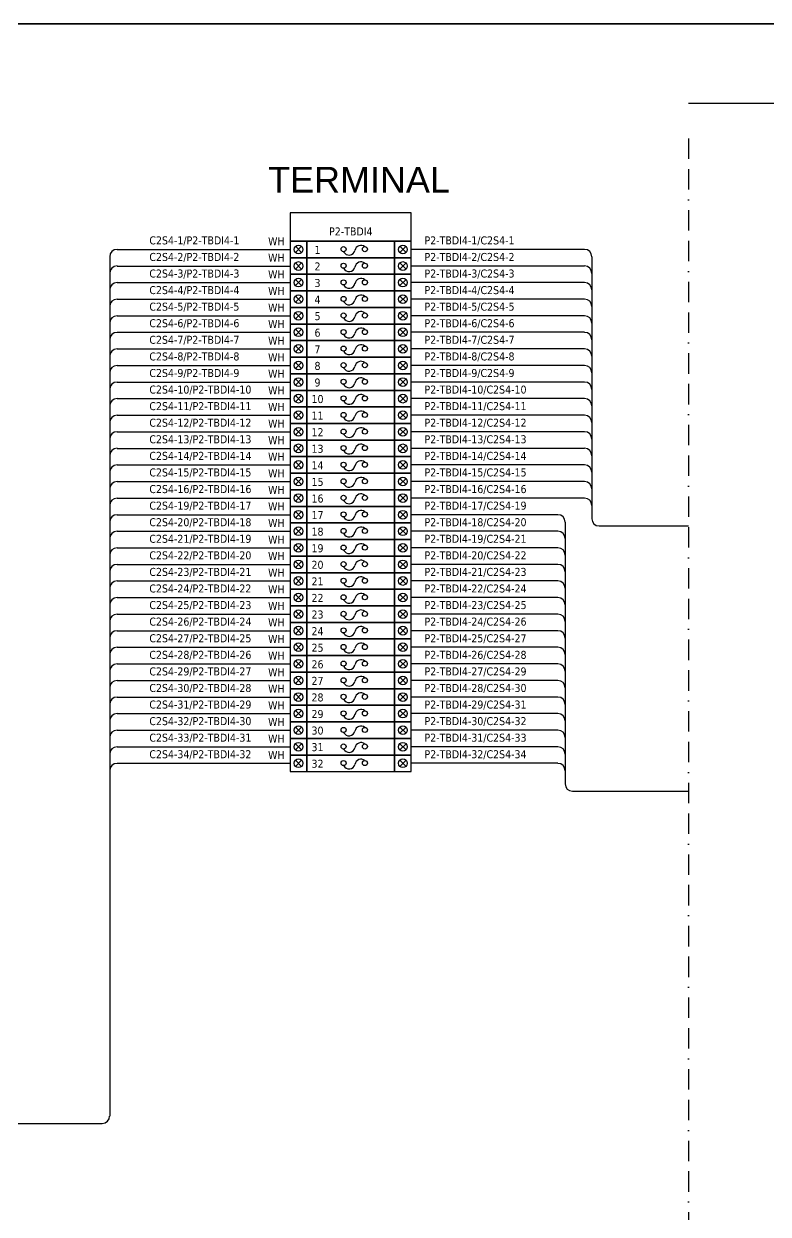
# Model space of a CAD drawing. Header units: millimetres. Extents: x 0 to 62600, y 0 to 14837.
# Drawn here: x 18065 to 18990, y 10237 to 11717 of the extents above; entities that cross this region are included whole.
import ezdxf
from ezdxf.enums import TextEntityAlignment as Align

# ---------------------------------------------------------------- set-up
doc = ezdxf.new("R2010")
doc.units = ezdxf.units.MM
doc.linetypes.add('BORDERX2', pattern=[88.9, 25.4, -12.7, 25.4, -12.7, 0, -12.7])
doc.layers.add('HELPPOINT', color=7, linetype='Continuous')
doc.layers.add('x01001-FrameArea', color=2, linetype='BORDERX2')
doc.layers.add('IE-WIRE', color=7, linetype='Continuous', lineweight=25)
doc.layers.add('power', color=7, linetype='Continuous', lineweight=25)
doc.styles.get("Standard").update_dxf_attribs({"font": 'arial.ttf'})
doc.styles.add('Tahoma', font='')
doc.styles.get('Tahoma').set_extended_font_data('Tahoma')

msp = doc.modelspace()

# ---------------------------------------------------------------- linework, layer by layer
msp.add_line((18891.4, 11618.3), (19668.2, 11618.3))
at = {"color": 1, "ltscale": 25.4}
for p, q in [((18410.4, 11440.2), (18402.8, 11432.5)), ((18402.8, 11440.2), (18410.4, 11432.5)), ((18532.5, 11440.2), (18540.2, 11432.5)), ((18540.2, 11440.2), (18532.5, 11432.5)), ((18410.4, 11419.6), (18402.8, 11411.9)), ((18402.8, 11419.6), (18410.4, 11411.9)), ((18532.5, 11419.6), (18540.2, 11411.9)), ((18540.2, 11419.6), (18532.5, 11411.9)), ((18410.4, 11398.9), (18402.8, 11391.3)), ((18402.8, 11398.9), (18410.4, 11391.3)), ((18532.5, 11398.9), (18540.2, 11391.3)), ((18540.2, 11398.9), (18532.5, 11391.3)), ((18410.4, 11378.3), (18402.8, 11370.7)), ((18402.8, 11378.3), (18410.4, 11370.7)), ((18532.5, 11378.3), (18540.2, 11370.7)), ((18540.2, 11378.3), (18532.5, 11370.7)), ((18410.4, 11357.7), (18402.8, 11350.1)), ((18402.8, 11357.7), (18410.4, 11350.1)), ((18532.5, 11357.7), (18540.2, 11350.1)), ((18540.2, 11357.7), (18532.5, 11350.1)), ((18410.4, 11337.1), (18402.8, 11329.4)), ((18402.8, 11337.1), (18410.4, 11329.4)), ((18532.5, 11337.1), (18540.2, 11329.4)), ((18540.2, 11337.1), (18532.5, 11329.4)), ((18410.4, 11316.5), (18402.8, 11308.8)), ((18402.8, 11316.5), (18410.4, 11308.8)), ((18532.5, 11316.5), (18540.2, 11308.8)), ((18540.2, 11316.5), (18532.5, 11308.8)), ((18410.4, 11295.9), (18402.8, 11288.2)), ((18402.8, 11295.9), (18410.4, 11288.2)), ((18532.5, 11295.9), (18540.2, 11288.2)), ((18540.2, 11295.9), (18532.5, 11288.2)), ((18410.4, 11275.3), (18402.8, 11267.6)), ((18402.8, 11275.3), (18410.4, 11267.6)), ((18532.5, 11275.3), (18540.2, 11267.6)), ((18540.2, 11275.3), (18532.5, 11267.6)), ((18410.4, 11254.7), (18402.8, 11247)), ((18402.8, 11254.7), (18410.4, 11247)), ((18532.5, 11254.7), (18540.2, 11247)), ((18540.2, 11254.7), (18532.5, 11247)), ((18410.4, 11234.1), (18402.8, 11226.4)), ((18402.8, 11234.1), (18410.4, 11226.4)), ((18532.5, 11234.1), (18540.2, 11226.4)), ((18540.2, 11234.1), (18532.5, 11226.4)), ((18410.4, 11213.4), (18402.8, 11205.8)), ((18402.8, 11213.4), (18410.4, 11205.8)), ((18532.5, 11213.4), (18540.2, 11205.8)), ((18540.2, 11213.4), (18532.5, 11205.8)), ((18410.4, 11192.8), (18402.8, 11185.2)), ((18402.8, 11192.8), (18410.4, 11185.2)), ((18532.5, 11192.8), (18540.2, 11185.2)), ((18540.2, 11192.8), (18532.5, 11185.2)), ((18410.4, 11172.2), (18402.8, 11164.5)), ((18402.8, 11172.2), (18410.4, 11164.5)), ((18532.5, 11172.2), (18540.2, 11164.5)), ((18540.2, 11172.2), (18532.5, 11164.5)), ((18410.4, 11151.6), (18402.8, 11143.9)), ((18402.8, 11151.6), (18410.4, 11143.9)), ((18532.5, 11151.6), (18540.2, 11143.9)), ((18540.2, 11151.6), (18532.5, 11143.9)), ((18410.4, 11131), (18402.8, 11123.3)), ((18402.8, 11131), (18410.4, 11123.3)), ((18532.5, 11131), (18540.2, 11123.3)), ((18540.2, 11131), (18532.5, 11123.3)), ((18410.4, 11110.4), (18402.8, 11102.7)), ((18402.8, 11110.4), (18410.4, 11102.7)), ((18532.5, 11110.4), (18540.2, 11102.7)), ((18540.2, 11110.4), (18532.5, 11102.7)), ((18410.4, 11089.8), (18402.8, 11082.1)), ((18402.8, 11089.8), (18410.4, 11082.1)), ((18532.5, 11089.8), (18540.2, 11082.1)), ((18540.2, 11089.8), (18532.5, 11082.1)), ((18410.4, 11069.2), (18402.8, 11061.5)), ((18402.8, 11069.2), (18410.4, 11061.5)), ((18532.5, 11069.2), (18540.2, 11061.5)), ((18540.2, 11069.2), (18532.5, 11061.5)), ((18410.4, 11048.5), (18402.8, 11040.9)), ((18402.8, 11048.5), (18410.4, 11040.9)), ((18532.5, 11048.5), (18540.2, 11040.9)), ((18540.2, 11048.5), (18532.5, 11040.9)), ((18410.4, 11027.9), (18402.8, 11020.3)), ((18402.8, 11027.9), (18410.4, 11020.3)), ((18532.5, 11027.9), (18540.2, 11020.3)), ((18540.2, 11027.9), (18532.5, 11020.3)), ((18410.4, 11007.3), (18402.8, 10999.7)), ((18402.8, 11007.3), (18410.4, 10999.7)), ((18532.5, 11007.3), (18540.2, 10999.7)), ((18540.2, 11007.3), (18532.5, 10999.7)), ((18410.4, 10986.7), (18402.8, 10979)), ((18402.8, 10986.7), (18410.4, 10979)), ((18532.5, 10986.7), (18540.2, 10979)), ((18540.2, 10986.7), (18532.5, 10979)), ((18410.4, 10966.1), (18402.8, 10958.4)), ((18402.8, 10966.1), (18410.4, 10958.4)), ((18532.5, 10966.1), (18540.2, 10958.4)), ((18540.2, 10966.1), (18532.5, 10958.4)), ((18410.4, 10945.5), (18402.8, 10937.8)), ((18402.8, 10945.5), (18410.4, 10937.8)), ((18532.5, 10945.5), (18540.2, 10937.8)), ((18540.2, 10945.5), (18532.5, 10937.8)), ((18410.4, 10924.9), (18402.8, 10917.2)), ((18402.8, 10924.9), (18410.4, 10917.2)), ((18532.5, 10924.9), (18540.2, 10917.2)), ((18540.2, 10924.9), (18532.5, 10917.2)), ((18410.4, 10904.3), (18402.8, 10896.6)), ((18402.8, 10904.3), (18410.4, 10896.6)), ((18532.5, 10904.3), (18540.2, 10896.6)), ((18540.2, 10904.3), (18532.5, 10896.6)), ((18410.4, 10883.7), (18402.8, 10876)), ((18402.8, 10883.7), (18410.4, 10876)), ((18532.5, 10883.7), (18540.2, 10876)), ((18540.2, 10883.7), (18532.5, 10876)), ((18410.4, 10863), (18402.8, 10855.4)), ((18402.8, 10863), (18410.4, 10855.4)), ((18532.5, 10863), (18540.2, 10855.4)), ((18540.2, 10863), (18532.5, 10855.4)), ((18410.4, 10842.4), (18402.8, 10834.8)), ((18402.8, 10842.4), (18410.4, 10834.8)), ((18532.5, 10842.4), (18540.2, 10834.8)), ((18540.2, 10842.4), (18532.5, 10834.8)), ((18410.4, 10821.8), (18402.8, 10814.1)), ((18402.8, 10821.8), (18410.4, 10814.1)), ((18532.5, 10821.8), (18540.2, 10814.1)), ((18540.2, 10821.8), (18532.5, 10814.1)), ((18410.4, 10801.2), (18402.8, 10793.5)), ((18402.8, 10801.2), (18410.4, 10793.5)), ((18532.5, 10801.2), (18540.2, 10793.5)), ((18540.2, 10801.2), (18532.5, 10793.5))]:
    msp.add_line(p, q, dxfattribs=at)
at = {"color": 4, "ltscale": 25.4}
msp.add_lwpolyline([(18396.3, 11446.6), (18546.6, 11446.6), (18546.6, 11481.9), (18396.3, 11481.9)], close=True, dxfattribs=at)
at = {"color": 1, "ltscale": 25.4}
for points in [[(18396.3, 11426), (18416.9, 11426), (18416.9, 11446.6), (18396.3, 11446.6)], [(18416.9, 11426), (18526, 11426), (18526, 11446.6), (18416.9, 11446.6)], [(18526, 11426), (18546.6, 11426), (18546.6, 11446.6), (18526, 11446.6)], [(18396.3, 11405.4), (18416.9, 11405.4), (18416.9, 11426), (18396.3, 11426)], [(18416.9, 11405.4), (18526, 11405.4), (18526, 11426), (18416.9, 11426)], [(18526, 11405.4), (18546.6, 11405.4), (18546.6, 11426), (18526, 11426)], [(18396.3, 11384.8), (18416.9, 11384.8), (18416.9, 11405.4), (18396.3, 11405.4)], [(18416.9, 11384.8), (18526, 11384.8), (18526, 11405.4), (18416.9, 11405.4)], [(18526, 11384.8), (18546.6, 11384.8), (18546.6, 11405.4), (18526, 11405.4)], [(18396.3, 11364.2), (18416.9, 11364.2), (18416.9, 11384.8), (18396.3, 11384.8)], [(18416.9, 11364.2), (18526, 11364.2), (18526, 11384.8), (18416.9, 11384.8)], [(18526, 11364.2), (18546.6, 11364.2), (18546.6, 11384.8), (18526, 11384.8)], [(18396.3, 11343.6), (18416.9, 11343.6), (18416.9, 11364.2), (18396.3, 11364.2)], [(18416.9, 11343.6), (18526, 11343.6), (18526, 11364.2), (18416.9, 11364.2)], [(18526, 11343.6), (18546.6, 11343.6), (18546.6, 11364.2), (18526, 11364.2)], [(18396.3, 11323), (18416.9, 11323), (18416.9, 11343.6), (18396.3, 11343.6)], [(18416.9, 11323), (18526, 11323), (18526, 11343.6), (18416.9, 11343.6)], [(18526, 11323), (18546.6, 11323), (18546.6, 11343.6), (18526, 11343.6)], [(18396.3, 11302.4), (18416.9, 11302.4), (18416.9, 11323), (18396.3, 11323)], [(18416.9, 11302.4), (18526, 11302.4), (18526, 11323), (18416.9, 11323)], [(18526, 11302.4), (18546.6, 11302.4), (18546.6, 11323), (18526, 11323)], [(18396.3, 11281.7), (18416.9, 11281.7), (18416.9, 11302.4), (18396.3, 11302.4)], [(18416.9, 11281.7), (18526, 11281.7), (18526, 11302.4), (18416.9, 11302.4)], [(18526, 11281.7), (18546.6, 11281.7), (18546.6, 11302.4), (18526, 11302.4)], [(18396.3, 11261.1), (18416.9, 11261.1), (18416.9, 11281.7), (18396.3, 11281.7)], [(18416.9, 11261.1), (18526, 11261.1), (18526, 11281.7), (18416.9, 11281.7)], [(18526, 11261.1), (18546.6, 11261.1), (18546.6, 11281.7), (18526, 11281.7)], [(18396.3, 11240.5), (18416.9, 11240.5), (18416.9, 11261.1), (18396.3, 11261.1)], [(18416.9, 11240.5), (18526, 11240.5), (18526, 11261.1), (18416.9, 11261.1)], [(18526, 11240.5), (18546.6, 11240.5), (18546.6, 11261.1), (18526, 11261.1)], [(18396.3, 11219.9), (18416.9, 11219.9), (18416.9, 11240.5), (18396.3, 11240.5)], [(18416.9, 11219.9), (18526, 11219.9), (18526, 11240.5), (18416.9, 11240.5)], [(18526, 11219.9), (18546.6, 11219.9), (18546.6, 11240.5), (18526, 11240.5)], [(18396.3, 11199.3), (18416.9, 11199.3), (18416.9, 11219.9), (18396.3, 11219.9)], [(18416.9, 11199.3), (18526, 11199.3), (18526, 11219.9), (18416.9, 11219.9)], [(18526, 11199.3), (18546.6, 11199.3), (18546.6, 11219.9), (18526, 11219.9)], [(18396.3, 11178.7), (18416.9, 11178.7), (18416.9, 11199.3), (18396.3, 11199.3)], [(18416.9, 11178.7), (18526, 11178.7), (18526, 11199.3), (18416.9, 11199.3)], [(18526, 11178.7), (18546.6, 11178.7), (18546.6, 11199.3), (18526, 11199.3)], [(18396.3, 11158.1), (18416.9, 11158.1), (18416.9, 11178.7), (18396.3, 11178.7)], [(18416.9, 11158.1), (18526, 11158.1), (18526, 11178.7), (18416.9, 11178.7)], [(18526, 11158.1), (18546.6, 11158.1), (18546.6, 11178.7), (18526, 11178.7)], [(18396.3, 11137.5), (18416.9, 11137.5), (18416.9, 11158.1), (18396.3, 11158.1)], [(18416.9, 11137.5), (18526, 11137.5), (18526, 11158.1), (18416.9, 11158.1)], [(18526, 11137.5), (18546.6, 11137.5), (18546.6, 11158.1), (18526, 11158.1)], [(18396.3, 11116.9), (18416.9, 11116.9), (18416.9, 11137.5), (18396.3, 11137.5)], [(18416.9, 11116.9), (18526, 11116.9), (18526, 11137.5), (18416.9, 11137.5)], [(18526, 11116.9), (18546.6, 11116.9), (18546.6, 11137.5), (18526, 11137.5)], [(18396.3, 11096.2), (18416.9, 11096.2), (18416.9, 11116.9), (18396.3, 11116.9)], [(18416.9, 11096.2), (18526, 11096.2), (18526, 11116.9), (18416.9, 11116.9)], [(18526, 11096.2), (18546.6, 11096.2), (18546.6, 11116.9), (18526, 11116.9)], [(18396.3, 11075.6), (18416.9, 11075.6), (18416.9, 11096.2), (18396.3, 11096.2)], [(18416.9, 11075.6), (18526, 11075.6), (18526, 11096.2), (18416.9, 11096.2)], [(18526, 11075.6), (18546.6, 11075.6), (18546.6, 11096.2), (18526, 11096.2)], [(18396.3, 11055), (18416.9, 11055), (18416.9, 11075.6), (18396.3, 11075.6)], [(18416.9, 11055), (18526, 11055), (18526, 11075.6), (18416.9, 11075.6)], [(18526, 11055), (18546.6, 11055), (18546.6, 11075.6), (18526, 11075.6)], [(18396.3, 11034.4), (18416.9, 11034.4), (18416.9, 11055), (18396.3, 11055)], [(18416.9, 11034.4), (18526, 11034.4), (18526, 11055), (18416.9, 11055)], [(18526, 11034.4), (18546.6, 11034.4), (18546.6, 11055), (18526, 11055)], [(18396.3, 11013.8), (18416.9, 11013.8), (18416.9, 11034.4), (18396.3, 11034.4)], [(18416.9, 11013.8), (18526, 11013.8), (18526, 11034.4), (18416.9, 11034.4)], [(18526, 11013.8), (18546.6, 11013.8), (18546.6, 11034.4), (18526, 11034.4)], [(18396.3, 10993.2), (18416.9, 10993.2), (18416.9, 11013.8), (18396.3, 11013.8)], [(18416.9, 10993.2), (18526, 10993.2), (18526, 11013.8), (18416.9, 11013.8)], [(18526, 10993.2), (18546.6, 10993.2), (18546.6, 11013.8), (18526, 11013.8)], [(18396.3, 10972.6), (18416.9, 10972.6), (18416.9, 10993.2), (18396.3, 10993.2)], [(18416.9, 10972.6), (18526, 10972.6), (18526, 10993.2), (18416.9, 10993.2)], [(18526, 10972.6), (18546.6, 10972.6), (18546.6, 10993.2), (18526, 10993.2)], [(18396.3, 10952), (18416.9, 10952), (18416.9, 10972.6), (18396.3, 10972.6)], [(18416.9, 10952), (18526, 10952), (18526, 10972.6), (18416.9, 10972.6)], [(18526, 10952), (18546.6, 10952), (18546.6, 10972.6), (18526, 10972.6)], [(18396.3, 10931.3), (18416.9, 10931.3), (18416.9, 10952), (18396.3, 10952)], [(18416.9, 10931.3), (18526, 10931.3), (18526, 10952), (18416.9, 10952)], [(18526, 10931.3), (18546.6, 10931.3), (18546.6, 10952), (18526, 10952)], [(18396.3, 10910.7), (18416.9, 10910.7), (18416.9, 10931.3), (18396.3, 10931.3)], [(18416.9, 10910.7), (18526, 10910.7), (18526, 10931.3), (18416.9, 10931.3)], [(18526, 10910.7), (18546.6, 10910.7), (18546.6, 10931.3), (18526, 10931.3)], [(18396.3, 10890.1), (18416.9, 10890.1), (18416.9, 10910.7), (18396.3, 10910.7)], [(18416.9, 10890.1), (18526, 10890.1), (18526, 10910.7), (18416.9, 10910.7)], [(18526, 10890.1), (18546.6, 10890.1), (18546.6, 10910.7), (18526, 10910.7)], [(18396.3, 10869.5), (18416.9, 10869.5), (18416.9, 10890.1), (18396.3, 10890.1)], [(18416.9, 10869.5), (18526, 10869.5), (18526, 10890.1), (18416.9, 10890.1)], [(18526, 10869.5), (18546.6, 10869.5), (18546.6, 10890.1), (18526, 10890.1)], [(18396.3, 10848.9), (18416.9, 10848.9), (18416.9, 10869.5), (18396.3, 10869.5)], [(18416.9, 10848.9), (18526, 10848.9), (18526, 10869.5), (18416.9, 10869.5)], [(18526, 10848.9), (18546.6, 10848.9), (18546.6, 10869.5), (18526, 10869.5)], [(18396.3, 10828.3), (18416.9, 10828.3), (18416.9, 10848.9), (18396.3, 10848.9)], [(18416.9, 10828.3), (18526, 10828.3), (18526, 10848.9), (18416.9, 10848.9)], [(18526, 10828.3), (18546.6, 10828.3), (18546.6, 10848.9), (18526, 10848.9)], [(18396.3, 10807.7), (18416.9, 10807.7), (18416.9, 10828.3), (18396.3, 10828.3)], [(18416.9, 10807.7), (18526, 10807.7), (18526, 10828.3), (18416.9, 10828.3)], [(18526, 10807.7), (18546.6, 10807.7), (18546.6, 10828.3), (18526, 10828.3)], [(18396.3, 10787.1), (18416.9, 10787.1), (18416.9, 10807.7), (18396.3, 10807.7)], [(18416.9, 10787.1), (18526, 10787.1), (18526, 10807.7), (18416.9, 10807.7)], [(18526, 10787.1), (18546.6, 10787.1), (18546.6, 10807.7), (18526, 10807.7)]]:
    msp.add_lwpolyline(points, close=True, dxfattribs=at)
for centre in [(18406.6, 11436.3), (18536.3, 11436.3), (18406.6, 11415.7), (18536.3, 11415.7), (18406.6, 11395.1), (18536.3, 11395.1), (18406.6, 11374.5), (18536.3, 11374.5), (18406.6, 11353.9), (18536.3, 11353.9), (18406.6, 11333.3), (18536.3, 11333.3), (18406.6, 11312.7), (18536.3, 11312.7), (18406.6, 11292.1), (18536.3, 11292.1), (18406.6, 11271.4), (18536.3, 11271.4), (18406.6, 11250.8), (18536.3, 11250.8), (18406.6, 11230.2), (18536.3, 11230.2), (18406.6, 11209.6), (18536.3, 11209.6), (18406.6, 11189), (18536.3, 11189), (18406.6, 11168.4), (18536.3, 11168.4), (18406.6, 11147.8), (18536.3, 11147.8), (18406.6, 11127.2), (18536.3, 11127.2), (18406.6, 11106.5), (18536.3, 11106.5), (18406.6, 11085.9), (18536.3, 11085.9), (18406.6, 11065.3), (18536.3, 11065.3), (18406.6, 11044.7), (18536.3, 11044.7), (18406.6, 11024.1), (18536.3, 11024.1), (18406.6, 11003.5), (18536.3, 11003.5), (18406.6, 10982.9), (18536.3, 10982.9), (18406.6, 10962.3), (18536.3, 10962.3), (18406.6, 10941.7), (18536.3, 10941.7), (18406.6, 10921), (18536.3, 10921), (18406.6, 10900.4), (18536.3, 10900.4), (18406.6, 10879.8), (18536.3, 10879.8), (18406.6, 10859.2), (18536.3, 10859.2), (18406.6, 10838.6), (18536.3, 10838.6), (18406.6, 10818), (18536.3, 10818), (18406.6, 10797.4), (18536.3, 10797.4)]:
    msp.add_circle(centre, 5.42, dxfattribs=at)
at = {"layer": 'HELPPOINT', "color": 4, "lineweight": 35}
msp.add_line((16773.2, 11716.9), (20666.5, 11716.9), dxfattribs=at)
msp.add_line((16773.2, 11716.9), (20666.5, 11716.9), dxfattribs=at)
at = {"layer": 'IE-WIRE', "color": 4, "ltscale": 25.4}
for p, q in [((18171.8, 11427.2), (18171.8, 10358.8)), ((18180.9, 11436.3), (18396.3, 11436.3)), ((18762, 11436.3), (18546.6, 11436.3)), ((18771.1, 11427.2), (18771.1, 11101.5)), ((18180.9, 11415.7), (18396.3, 11415.7)), ((18762, 11415.7), (18546.6, 11415.7)), ((18180.9, 11395.1), (18396.3, 11395.1)), ((18762, 11395.1), (18546.6, 11395.1)), ((18180.9, 11374.5), (18396.3, 11374.5)), ((18762, 11374.5), (18546.6, 11374.5)), ((18180.9, 11353.9), (18396.3, 11353.9)), ((18762, 11353.9), (18546.6, 11353.9)), ((18180.9, 11333.3), (18396.3, 11333.3)), ((18762, 11333.3), (18546.6, 11333.3)), ((18180.9, 11312.7), (18396.3, 11312.7)), ((18762, 11312.7), (18546.6, 11312.7)), ((18180.9, 11292.1), (18396.3, 11292.1)), ((18762, 11292.1), (18546.6, 11292.1)), ((18180.9, 11271.4), (18396.3, 11271.4)), ((18762, 11271.4), (18546.6, 11271.4)), ((18180.9, 11250.8), (18396.3, 11250.8)), ((18762, 11250.8), (18546.6, 11250.8)), ((18180.9, 11230.2), (18396.3, 11230.2)), ((18762, 11230.2), (18546.6, 11230.2)), ((18180.9, 11209.6), (18396.3, 11209.6)), ((18762, 11209.6), (18546.6, 11209.6)), ((18180.9, 11189), (18396.3, 11189)), ((18762, 11189), (18546.6, 11189)), ((18180.9, 11168.4), (18396.3, 11168.4)), ((18762, 11168.4), (18546.6, 11168.4)), ((18180.9, 11147.8), (18396.3, 11147.8)), ((18762, 11147.8), (18546.6, 11147.8)), ((18180.9, 11127.2), (18396.3, 11127.2)), ((18762, 11127.2), (18546.6, 11127.2)), ((18180.9, 11106.5), (18396.3, 11106.5)), ((18728.9, 11106.5), (18546.6, 11106.5)), ((18180.9, 11085.9), (18396.3, 11085.9)), ((18728.9, 11085.9), (18546.6, 11085.9)), ((18738, 11097.4), (18738, 10771.7)), ((18180.9, 11065.3), (18396.3, 11065.3)), ((18728.9, 11065.3), (18546.6, 11065.3)), ((18180.9, 11044.7), (18396.3, 11044.7)), ((18728.9, 11044.7), (18546.6, 11044.7)), ((18180.9, 11024.1), (18396.3, 11024.1)), ((18728.9, 11024.1), (18546.6, 11024.1)), ((18180.9, 11003.5), (18396.3, 11003.5)), ((18728.9, 11003.5), (18546.6, 11003.5)), ((18180.9, 10982.9), (18396.3, 10982.9)), ((18728.9, 10982.9), (18546.6, 10982.9)), ((18180.9, 10962.3), (18396.3, 10962.3)), ((18728.9, 10962.3), (18546.6, 10962.3)), ((18180.9, 10941.7), (18396.3, 10941.7)), ((18728.9, 10941.7), (18546.6, 10941.7)), ((18180.9, 10921), (18396.3, 10921)), ((18728.9, 10921), (18546.6, 10921)), ((18180.9, 10900.4), (18396.3, 10900.4)), ((18728.9, 10900.4), (18546.6, 10900.4)), ((18180.9, 10879.8), (18396.3, 10879.8)), ((18728.9, 10879.8), (18546.6, 10879.8)), ((18180.9, 10859.2), (18396.3, 10859.2)), ((18728.9, 10859.2), (18546.6, 10859.2)), ((18180.9, 10838.6), (18396.3, 10838.6)), ((18728.9, 10838.6), (18546.6, 10838.6)), ((18180.9, 10818), (18396.3, 10818)), ((18728.9, 10818), (18546.6, 10818)), ((18180.9, 10797.4), (18396.3, 10797.4)), ((18728.9, 10797.4), (18546.6, 10797.4))]:
    msp.add_line(p, q, dxfattribs=at)
at = {"layer": 'IE-WIRE', "color": 4}
for p, q in [((18780.1, 11092.5), (18891.4, 11092.5)), ((18747, 10762.7), (18891.4, 10762.7)), ((17121.3, 10349.7), (18162.6, 10349.7))]:
    msp.add_line(p, q, dxfattribs=at)
at = {"layer": 'IE-WIRE', "color": 4, "ltscale": 25.4}
for centre, start, end in [((18180.9, 11427.2), 90, 180), ((18762, 11427.2), 0, 90), ((18180.9, 11406.6), 90, 180), ((18762, 11406.6), 0, 90), ((18180.9, 11386), 90, 180), ((18762, 11386), 0, 90), ((18180.9, 11365.4), 90, 180), ((18762, 11365.4), 0, 90), ((18180.9, 11344.7), 90, 180), ((18762, 11344.7), 0, 90), ((18180.9, 11324.1), 90, 180), ((18762, 11324.1), 0, 90), ((18180.9, 11303.5), 90, 180), ((18762, 11303.5), 0, 90), ((18180.9, 11282.9), 90, 180), ((18762, 11282.9), 0, 90), ((18180.9, 11262.3), 90, 180), ((18762, 11262.3), 0, 90), ((18180.9, 11241.7), 90, 180), ((18762, 11241.7), 0, 90), ((18180.9, 11221.1), 90, 180), ((18762, 11221.1), 0, 90), ((18180.9, 11200.5), 90, 180), ((18762, 11200.5), 0, 90), ((18180.9, 11179.9), 90, 180), ((18762, 11179.9), 0, 90), ((18180.9, 11159.2), 90, 180), ((18762, 11159.2), 0, 90), ((18180.9, 11138.6), 90, 180), ((18762, 11138.6), 0, 90), ((18180.9, 11118), 90, 180), ((18762, 11118), 0, 90), ((18180.9, 11097.4), 90, 180), ((18728.9, 11097.4), 0, 90), ((18180.9, 11076.8), 90, 180), ((18728.9, 11076.8), 0, 90), ((18180.9, 11056.2), 90, 180), ((18728.9, 11056.2), 0, 90), ((18180.9, 11035.6), 90, 180), ((18728.9, 11035.6), 0, 90), ((18180.9, 11015), 90, 180), ((18728.9, 11015), 0, 90), ((18180.9, 10994.3), 90, 180), ((18728.9, 10994.3), 0, 90), ((18180.9, 10973.7), 90, 180), ((18728.9, 10973.7), 0, 90), ((18180.9, 10953.1), 90, 180), ((18728.9, 10953.1), 0, 90), ((18180.9, 10932.5), 90, 180), ((18728.9, 10932.5), 0, 90), ((18180.9, 10911.9), 90, 180), ((18728.9, 10911.9), 0, 90), ((18180.9, 10891.3), 90, 180), ((18728.9, 10891.3), 0, 90), ((18180.9, 10870.7), 90, 180), ((18728.9, 10870.7), 0, 90), ((18180.9, 10850.1), 90, 180), ((18728.9, 10850.1), 0, 90), ((18180.9, 10829.5), 90, 180), ((18728.9, 10829.5), 0, 90), ((18180.9, 10808.8), 90, 180), ((18728.9, 10808.8), 0, 90), ((18180.9, 10788.2), 90, 180), ((18728.9, 10788.2), 0, 90)]:
    msp.add_arc(centre, 9.14, start, end, dxfattribs=at)
at = {"layer": 'IE-WIRE', "color": 4}
for centre, radius, start, end in [((18780.1, 11101.5), 8.96, 180, 270), ((18747, 10771.7), 8.96, 180, 270), ((18162.6, 10358.8), 9.14, 270, 0)]:
    msp.add_arc(centre, radius, start, end, dxfattribs=at)
at = {"layer": 'power', "color": 1, "ltscale": 25.4}
for centre in [(18462.6, 11436.7), (18489, 11436.7), (18462.6, 11416), (18489, 11416), (18462.6, 11395.4), (18489, 11395.4), (18462.6, 11374.8), (18489, 11374.8), (18462.6, 11354.2), (18489, 11354.2), (18462.6, 11333.6), (18489, 11333.6), (18462.6, 11313), (18489, 11313), (18462.6, 11292.4), (18489, 11292.4), (18462.6, 11271.8), (18489, 11271.8), (18462.6, 11251.1), (18489, 11251.1), (18462.6, 11230.5), (18489, 11230.5), (18462.6, 11209.9), (18489, 11209.9), (18462.6, 11189.3), (18489, 11189.3), (18462.6, 11168.7), (18489, 11168.7), (18462.6, 11148.1), (18489, 11148.1), (18462.6, 11127.5), (18489, 11127.5), (18462.6, 11106.9), (18489, 11106.9), (18462.6, 11086.3), (18489, 11086.3), (18462.6, 11065.6), (18489, 11065.6), (18462.6, 11045), (18489, 11045), (18462.6, 11024.4), (18489, 11024.4), (18462.6, 11003.8), (18489, 11003.8), (18462.6, 10983.2), (18489, 10983.2), (18462.6, 10962.6), (18489, 10962.6), (18462.6, 10942), (18489, 10942), (18462.6, 10921.4), (18489, 10921.4), (18462.6, 10900.7), (18489, 10900.7), (18462.6, 10880.1), (18489, 10880.1), (18462.6, 10859.5), (18489, 10859.5), (18462.6, 10838.9), (18489, 10838.9), (18462.6, 10818.3), (18489, 10818.3), (18462.6, 10797.7), (18489, 10797.7)]:
    msp.add_circle(centre, 3.16, dxfattribs=at)
for centre, radius, start, end in [((18484.2, 11433.8), 7.66, 51.1309, 171.3254), ((18469.3, 11436.8), 7.52, 206.1634, 346.0383), ((18469.3, 11416.2), 7.52, 206.1634, 346.0383), ((18484.2, 11413.2), 7.66, 51.1309, 171.3254), ((18484.2, 11392.6), 7.66, 51.1309, 171.3254), ((18469.3, 11395.6), 7.52, 206.1634, 346.0383), ((18469.3, 11375), 7.52, 206.1634, 346.0383), ((18484.2, 11372), 7.66, 51.1309, 171.3254), ((18469.3, 11354.4), 7.52, 206.1634, 346.0383), ((18484.2, 11351.4), 7.66, 51.1309, 171.3254), ((18484.2, 11330.8), 7.66, 51.1309, 171.3254), ((18469.3, 11333.8), 7.52, 206.1634, 346.0383), ((18469.3, 11313.1), 7.52, 206.1634, 346.0383), ((18484.2, 11310.2), 7.66, 51.1309, 171.3254), ((18484.2, 11289.6), 7.66, 51.1309, 171.3254), ((18469.3, 11292.5), 7.52, 206.1634, 346.0383), ((18469.3, 11271.9), 7.52, 206.1634, 346.0383), ((18484.2, 11269), 7.66, 51.1309, 171.3254), ((18469.3, 11251.3), 7.52, 206.1634, 346.0383), ((18484.2, 11248.3), 7.66, 51.1309, 171.3254), ((18484.2, 11227.7), 7.66, 51.1309, 171.3254), ((18469.3, 11230.7), 7.52, 206.1634, 346.0383), ((18469.3, 11210.1), 7.52, 206.1634, 346.0383), ((18484.2, 11207.1), 7.66, 51.1309, 171.3254), ((18484.2, 11186.5), 7.66, 51.1309, 171.3254), ((18469.3, 11189.5), 7.52, 206.1634, 346.0383), ((18469.3, 11168.9), 7.52, 206.1634, 346.0383), ((18484.2, 11165.9), 7.66, 51.1309, 171.3254), ((18469.3, 11148.3), 7.52, 206.1634, 346.0383), ((18484.2, 11145.3), 7.66, 51.1309, 171.3254), ((18484.2, 11124.7), 7.66, 51.1309, 171.3254), ((18469.3, 11127.6), 7.52, 206.1634, 346.0383), ((18469.3, 11107), 7.52, 206.1634, 346.0383), ((18484.2, 11104.1), 7.66, 51.1309, 171.3254), ((18484.2, 11083.4), 7.66, 51.1309, 171.3254), ((18469.3, 11086.4), 7.52, 206.1634, 346.0383), ((18469.3, 11065.8), 7.52, 206.1634, 346.0383), ((18484.2, 11062.8), 7.66, 51.1309, 171.3254), ((18469.3, 11045.2), 7.52, 206.1634, 346.0383), ((18484.2, 11042.2), 7.66, 51.1309, 171.3254), ((18484.2, 11021.6), 7.66, 51.1309, 171.3254), ((18469.3, 11024.6), 7.52, 206.1634, 346.0383), ((18469.3, 11004), 7.52, 206.1634, 346.0383), ((18484.2, 11001), 7.66, 51.1309, 171.3254), ((18484.2, 10980.4), 7.66, 51.1309, 171.3254), ((18469.3, 10983.4), 7.52, 206.1634, 346.0383), ((18484.2, 10959.8), 7.66, 51.1309, 171.3254), ((18469.3, 10962.7), 7.52, 206.1634, 346.0383), ((18469.3, 10942.1), 7.52, 206.1634, 346.0383), ((18484.2, 10939.2), 7.66, 51.1309, 171.3254), ((18484.2, 10918.6), 7.66, 51.1309, 171.3254), ((18469.3, 10921.5), 7.52, 206.1634, 346.0383), ((18469.3, 10900.9), 7.52, 206.1634, 346.0383), ((18484.2, 10897.9), 7.66, 51.1309, 171.3254), ((18469.3, 10880.3), 7.52, 206.1634, 346.0383), ((18484.2, 10877.3), 7.66, 51.1309, 171.3254), ((18484.2, 10856.7), 7.66, 51.1309, 171.3254), ((18469.3, 10859.7), 7.52, 206.1634, 346.0383), ((18469.3, 10839.1), 7.52, 206.1634, 346.0383), ((18484.2, 10836.1), 7.66, 51.1309, 171.3254), ((18484.2, 10815.5), 7.66, 51.1309, 171.3254), ((18469.3, 10818.5), 7.52, 206.1634, 346.0383), ((18469.3, 10797.8), 7.52, 206.1634, 346.0383), ((18484.2, 10794.9), 7.66, 51.1309, 171.3254)]:
    msp.add_arc(centre, radius, start, end, dxfattribs=at)
at = {"layer": 'x01001-FrameArea'}
msp.add_line((18891.4, 11574.2), (18891.4, 9487.7), dxfattribs=at)

# ---------------------------------------------------------------- texts
at = {"color": 2}
msp.add_text('TERMINAL', height=32, dxfattribs=at).set_placement((18368.7, 11507))
at = {"color": 4, "style": 'Tahoma'}
msp.add_text('P2-TBDI4', height=9.95, dxfattribs=at).set_placement((18471.5, 11458.7), align=Align.MIDDLE_CENTER)
for s, height, p in [('C2S4-1/P2-TBDI4-1', 9.949, (18221.1, 11442.6)), ('WH', 9.95, (18368.7, 11441.6)), ('P2-TBDI4-1/C2S4-1', 9.949, (18563.1, 11442.6)), ('C2S4-2/P2-TBDI4-2', 9.949, (18221.1, 11422)), ('WH', 9.95, (18368.7, 11421)), ('P2-TBDI4-2/C2S4-2', 9.949, (18563.1, 11422)), ('C2S4-3/P2-TBDI4-3', 9.949, (18221.1, 11401.4)), ('P2-TBDI4-3/C2S4-3', 9.949, (18563.1, 11401.4)), ('WH', 9.95, (18368.7, 11400.4)), ('C2S4-4/P2-TBDI4-4', 9.949, (18221.1, 11380.8)), ('WH', 9.95, (18368.7, 11379.8)), ('P2-TBDI4-4/C2S4-4', 9.949, (18563.1, 11380.8)), ('C2S4-5/P2-TBDI4-5', 9.949, (18221.1, 11360.2)), ('WH', 9.95, (18368.7, 11359.1)), ('P2-TBDI4-5/C2S4-5', 9.949, (18563.1, 11360.2)), ('C2S4-6/P2-TBDI4-6', 9.949, (18221.1, 11339.6)), ('WH', 9.95, (18368.7, 11338.5)), ('P2-TBDI4-6/C2S4-6', 9.949, (18563.1, 11339.6)), ('C2S4-7/P2-TBDI4-7', 9.949, (18221.1, 11319)), ('WH', 9.95, (18368.7, 11317.9)), ('P2-TBDI4-7/C2S4-7', 9.949, (18563.1, 11319)), ('C2S4-8/P2-TBDI4-8', 9.949, (18221.1, 11298.3)), ('P2-TBDI4-8/C2S4-8', 9.949, (18563.1, 11298.3)), ('WH', 9.95, (18368.7, 11297.3)), ('C2S4-9/P2-TBDI4-9', 9.949, (18221.1, 11277.7)), ('WH', 9.95, (18368.7, 11276.7)), ('P2-TBDI4-9/C2S4-9', 9.949, (18563.1, 11277.7)), ('C2S4-10/P2-TBDI4-10', 9.949, (18221.1, 11257.1)), ('WH', 9.95, (18368.7, 11256.1)), ('P2-TBDI4-10/C2S4-10', 9.949, (18563.1, 11257.1)), ('C2S4-11/P2-TBDI4-11', 9.949, (18221.1, 11236.5)), ('WH', 9.95, (18368.7, 11235.5)), ('P2-TBDI4-11/C2S4-11', 9.949, (18563.1, 11236.5)), ('C2S4-12/P2-TBDI4-12', 9.949, (18221.1, 11215.9)), ('WH', 9.95, (18368.7, 11214.9)), ('P2-TBDI4-12/C2S4-12', 9.949, (18563.1, 11215.9)), ('C2S4-13/P2-TBDI4-13', 9.949, (18221.1, 11195.3)), ('WH', 9.95, (18368.7, 11194.2)), ('P2-TBDI4-13/C2S4-13', 9.949, (18563.1, 11195.3)), ('C2S4-14/P2-TBDI4-14', 9.949, (18221.1, 11174.7)), ('WH', 9.95, (18368.7, 11173.6)), ('P2-TBDI4-14/C2S4-14', 9.949, (18563.1, 11174.7)), ('C2S4-15/P2-TBDI4-15', 9.949, (18221.1, 11154.1)), ('WH', 9.95, (18368.7, 11153)), ('P2-TBDI4-15/C2S4-15', 9.949, (18563.1, 11154.1)), ('C2S4-16/P2-TBDI4-16', 9.949, (18221.1, 11133.4)), ('WH', 9.95, (18368.7, 11132.4)), ('P2-TBDI4-16/C2S4-16', 9.949, (18563.1, 11133.4)), ('C2S4-19/P2-TBDI4-17', 9.949, (18221.1, 11112.8)), ('WH', 9.95, (18368.7, 11111.8)), ('P2-TBDI4-17/C2S4-19', 9.949, (18563.1, 11112.8)), ('C2S4-20/P2-TBDI4-18', 9.949, (18221.1, 11092.2)), ('WH', 9.95, (18368.7, 11091.2)), ('P2-TBDI4-18/C2S4-20', 9.949, (18563.1, 11092.2)), ('C2S4-21/P2-TBDI4-19', 9.949, (18221.1, 11071.6)), ('WH', 9.95, (18368.7, 11070.6)), ('P2-TBDI4-19/C2S4-21', 9.949, (18563.1, 11071.6)), ('C2S4-22/P2-TBDI4-20', 9.949, (18221.1, 11051)), ('WH', 9.95, (18368.7, 11050)), ('P2-TBDI4-20/C2S4-22', 9.949, (18563.1, 11051)), ('C2S4-23/P2-TBDI4-21', 9.949, (18221.1, 11030.4)), ('WH', 9.95, (18368.7, 11029.4)), ('P2-TBDI4-21/C2S4-23', 9.949, (18563.1, 11030.4)), ('C2S4-24/P2-TBDI4-22', 9.949, (18221.1, 11009.8)), ('WH', 9.95, (18368.7, 11008.7)), ('P2-TBDI4-22/C2S4-24', 9.949, (18563.1, 11009.8)), ('C2S4-25/P2-TBDI4-23', 9.949, (18221.1, 10989.2)), ('WH', 9.95, (18368.7, 10988.1)), ('P2-TBDI4-23/C2S4-25', 9.949, (18563.1, 10989.2)), ('C2S4-26/P2-TBDI4-24', 9.949, (18221.1, 10968.6)), ('WH', 9.95, (18368.7, 10967.5)), ('P2-TBDI4-24/C2S4-26', 9.949, (18563.1, 10968.6)), ('C2S4-27/P2-TBDI4-25', 9.949, (18221.1, 10947.9)), ('WH', 9.95, (18368.7, 10946.9)), ('P2-TBDI4-25/C2S4-27', 9.949, (18563.1, 10947.9)), ('C2S4-28/P2-TBDI4-26', 9.949, (18221.1, 10927.3)), ('WH', 9.95, (18368.7, 10926.3)), ('P2-TBDI4-26/C2S4-28', 9.949, (18563.1, 10927.3)), ('C2S4-29/P2-TBDI4-27', 9.949, (18221.1, 10906.7)), ('WH', 9.95, (18368.7, 10905.7)), ('P2-TBDI4-27/C2S4-29', 9.949, (18563.1, 10906.7)), ('C2S4-30/P2-TBDI4-28', 9.949, (18221.1, 10886.1)), ('WH', 9.95, (18368.7, 10885.1)), ('P2-TBDI4-28/C2S4-30', 9.949, (18563.1, 10886.1)), ('C2S4-31/P2-TBDI4-29', 9.949, (18221.1, 10865.5)), ('WH', 9.95, (18368.7, 10864.5)), ('P2-TBDI4-29/C2S4-31', 9.949, (18563.1, 10865.5)), ('C2S4-32/P2-TBDI4-30', 9.949, (18221.1, 10844.9)), ('WH', 9.95, (18368.7, 10843.8)), ('P2-TBDI4-30/C2S4-32', 9.949, (18563.1, 10844.9)), ('C2S4-33/P2-TBDI4-31', 9.949, (18221.1, 10824.3)), ('P2-TBDI4-31/C2S4-33', 9.949, (18563.1, 10824.3)), ('WH', 9.95, (18368.7, 10823.2)), ('C2S4-34/P2-TBDI4-32', 9.949, (18221.1, 10803.7)), ('WH', 9.95, (18368.7, 10802.6)), ('P2-TBDI4-32/C2S4-34', 9.949, (18563.1, 10803.7))]:
    msp.add_text(s, height=height, dxfattribs=at).set_placement(p)
at = {"layer": 'power', "color": 7, "style": 'Tahoma'}
for s, p in [('1', (18430.1, 11435.8)), ('2', (18430.1, 11415.2)), ('3', (18430.1, 11394.6)), ('4', (18430.1, 11374)), ('5', (18430.1, 11353.4)), ('6', (18430.1, 11332.8)), ('7', (18430.1, 11312.2)), ('8', (18430.1, 11291.5)), ('9', (18430.1, 11270.9)), ('10', (18430.1, 11250.3)), ('11', (18430.1, 11229.7)), ('12', (18430.1, 11209.1)), ('13', (18430.1, 11188.5)), ('14', (18430.1, 11167.9)), ('15', (18430.1, 11147.3)), ('16', (18430.1, 11126.6)), ('17', (18430.1, 11106)), ('18', (18430.1, 11085.4)), ('19', (18430.1, 11064.8)), ('20', (18430.1, 11044.2)), ('21', (18430.1, 11023.6)), ('22', (18430.1, 11003)), ('23', (18430.1, 10982.4)), ('24', (18430.1, 10961.7)), ('25', (18430.1, 10941.1)), ('26', (18430.1, 10920.5)), ('27', (18430.1, 10899.9)), ('28', (18430.1, 10879.3)), ('29', (18430.1, 10858.7)), ('30', (18430.1, 10838.1)), ('31', (18430.1, 10817.5)), ('32', (18430.1, 10796.9))]:
    msp.add_text(s, height=9.97, dxfattribs=at).set_placement(p, align=Align.MIDDLE_CENTER)

doc.saveas('drawing.dxf')
